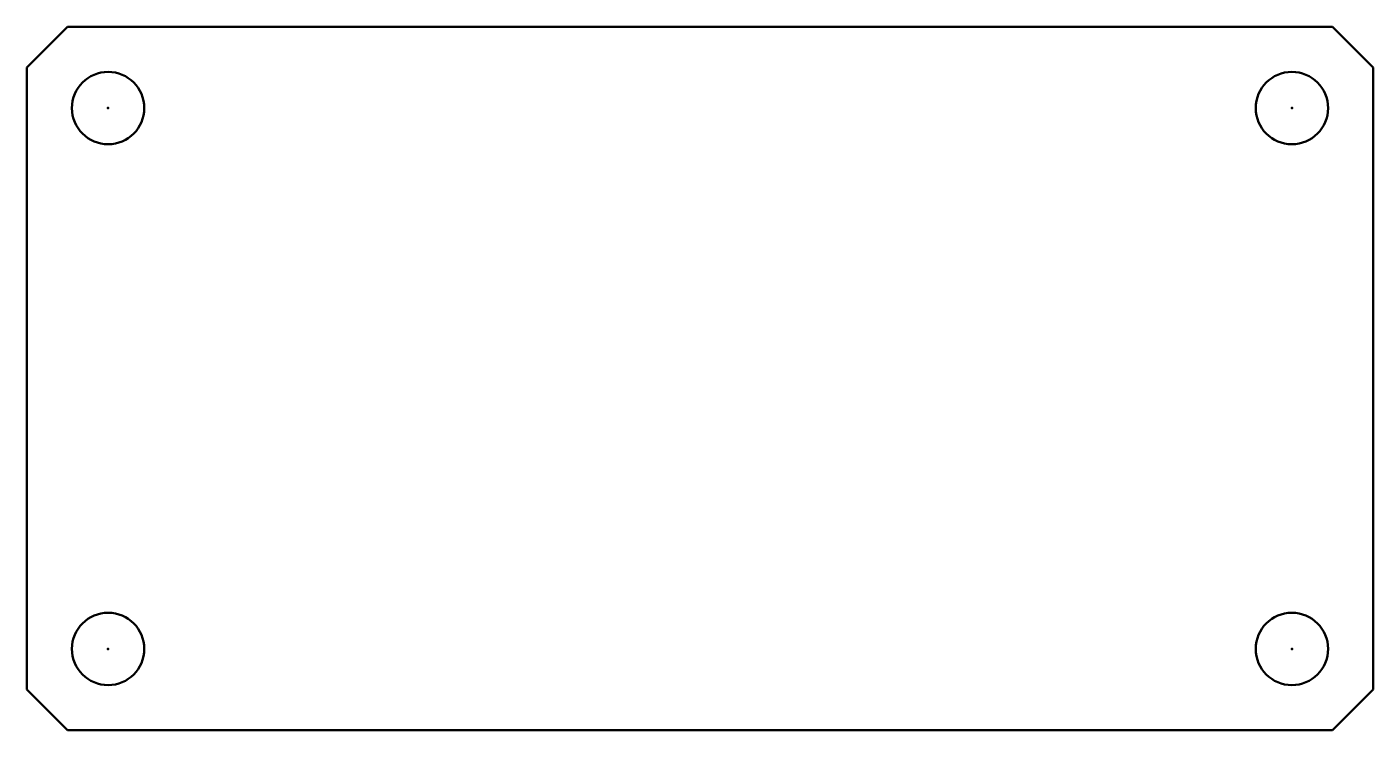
# Model space of a CAD drawing. Header units: millimetres. Extents: x -6 to 193, y 0 to 104.
import ezdxf

# ---------------------------------------------------------------- set-up
doc = ezdxf.new("R2010")
doc.units = ezdxf.units.MM
for name, color, linetype, lineweight in [('IV_ARC_CENTERS', 7, 'Continuous', 50), ('IV_INTERIOR_PROFILES', 7, 'Continuous', 50), ('IV_OUTER_PROFILE', 7, 'Continuous', 50)]:
    doc.layers.add(name, color=color, linetype=linetype, lineweight=lineweight)

msp = doc.modelspace()

# ---------------------------------------------------------------- linework, layer by layer
at = {"layer": 'IV_ARC_CENTERS'}
for p in [(6, 92), (181, 92), (6, 12), (181, 12)]:
    msp.add_point(p, dxfattribs=at)
at = {"layer": 'IV_INTERIOR_PROFILES'}
for centre in [(6, 92), (181, 92), (6, 12), (181, 12)]:
    msp.add_circle(centre, 5.35, dxfattribs=at)
at = {"layer": 'IV_OUTER_PROFILE'}
for p, q in [((-6, 98), (0, 104)), ((0, 104), (187, 104)), ((187, 104), (193, 98)), ((-6, 6), (-6, 98)), ((193, 98), (193, 6)), ((0, 0), (-6, 6)), ((193, 6), (187, 0)), ((187, 0), (0, 0))]:
    msp.add_line(p, q, dxfattribs=at)

doc.saveas('drawing.dxf')
